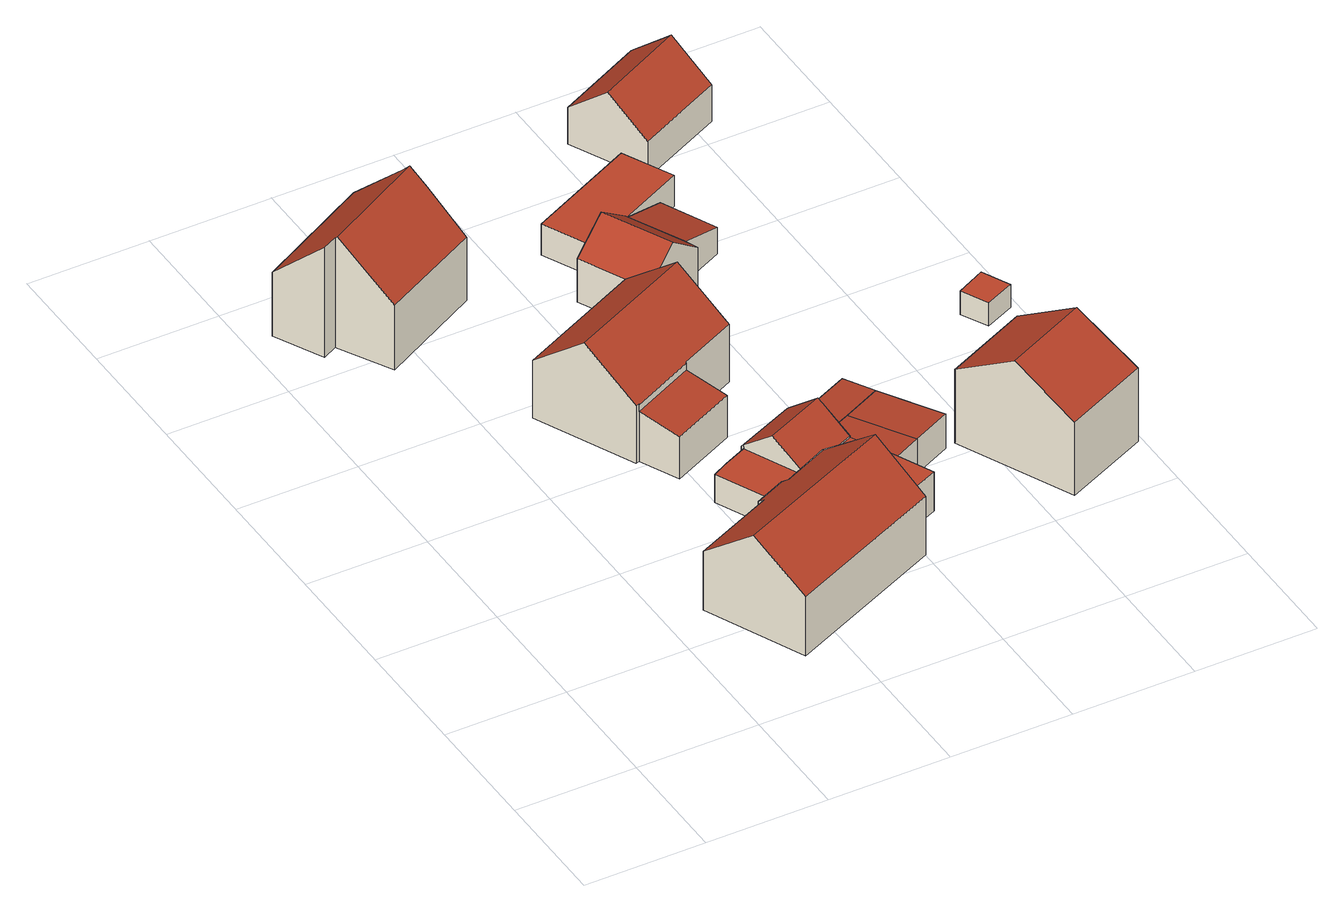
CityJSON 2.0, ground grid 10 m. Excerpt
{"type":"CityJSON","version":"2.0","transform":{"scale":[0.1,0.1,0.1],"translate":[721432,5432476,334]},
"CityObjects":{
"building1":{"type":"Building","attributes":{"Gemeindeschluessel":"09375199","HoeheDach":"347.707","HoeheGrund":"338.860","Methode":"2000","NiedrigsteTraufeDesGebaeudes":"343.805","Geometrietyp2DReferenz":"3000","measuredHeight":8.85,"function":"31001_1000","roofType":"3100","storeysAboveGround":1},"address":[{"Country":"Germany","Locality":"Sinzing","ThoroughfareName":"Akazienweg 6"}],"geometry":[{"type":"Solid","lod":"2","boundaries":[[[[0,1,2,3,4,5,6,7]],[[4,8,9,5]],[[2,10,11,3]],[[10,12,13,14,15,9,8,11]],[[16,17,15,14]],[[8,4,3,11]],[[0,13,12,1]],[[6,5,9,15,17]],[[6,17,16,7]],[[10,2,1,12]],[[0,7,16,14,13]]]],"semantics":{"surfaces":[{"type":"GroundSurface","Flaeche":"132.423","Z_MAX":"0.000","Z_MAX_ASL":"338.860","Z_MIN":"0.000","Z_MIN_ASL":"338.860"},{"type":"WallSurface","Flaeche":"22.702","Z_MAX":"5.345","Z_MAX_ASL":"344.205","Z_MIN":"0.000","Z_MIN_ASL":"338.860"},{"type":"WallSurface","Flaeche":"14.270","Z_MAX":"4.958","Z_MAX_ASL":"343.818","Z_MIN":"0.000","Z_MIN_ASL":"338.860"},{"type":"RoofSurface","Dachneigung":"52.136","Dachorientierung":"335.824","Flaeche":"84.674","Z_MAX":"8.847","Z_MAX_ASL":"347.707","Z_MIN":"4.945","Z_MIN_ASL":"343.805"},{"type":"RoofSurface","Dachneigung":"52.130","Dachorientierung":"155.821","Flaeche":"83.065","Z_MAX":"8.847","Z_MAX_ASL":"347.707","Z_MIN":"5.325","Z_MIN_ASL":"344.185"},{"type":"WallSurface","Flaeche":"2.563","Z_MAX":"5.345","Z_MAX_ASL":"344.205","Z_MIN":"0.000","Z_MIN_ASL":"338.860"},{"type":"WallSurface","Flaeche":"39.314","Z_MAX":"5.341","Z_MAX_ASL":"344.201","Z_MIN":"0.000","Z_MIN_ASL":"338.860"},{"type":"WallSurface","Flaeche":"64.081","Z_MAX":"8.847","Z_MAX_ASL":"347.707","Z_MIN":"0.000","Z_MIN_ASL":"338.860"},{"type":"WallSurface","Flaeche":"77.237","Z_MAX":"5.333","Z_MAX_ASL":"344.193","Z_MIN":"0.000","Z_MIN_ASL":"338.860"},{"type":"WallSurface","Flaeche":"2.557","Z_MAX":"5.332","Z_MAX_ASL":"344.192","Z_MIN":"0.000","Z_MIN_ASL":"338.860"},{"type":"WallSurface","Flaeche":"64.034","Z_MAX":"8.847","Z_MAX_ASL":"347.707","Z_MIN":"0.000","Z_MIN_ASL":"338.860"}],"values":[[0,1,2,3,4,5,6,7,8,9,10]]}}]},
"building2":{"type":"Building","attributes":{"Gemeindeschluessel":"09375199","HoeheDach":"348.000","HoeheGrund":"337.880","Methode":"2000","NiedrigsteTraufeDesGebaeudes":"340.283","Geometrietyp2DReferenz":"3000","measuredHeight":10.12,"function":"31001_1000","roofType":"3100"},"address":[{"Country":"Germany","Locality":"Sinzing","ThoroughfareName":"Akazienweg 10"}],"geometry":[{"type":"Solid","lod":"2","boundaries":[[[[18,19,20,21]],[[22,23,24,25]],[[26,27,28,29]],[[30,28,27,31,20,19]],[[26,29,32,33,34]],[[29,28,30,35]],[[22,21,20,31,23]],[[36,37,35,38]],[[18,21,22,25,39,40,41,42,36,38]],[[18,38,35,30,19]],[[41,40,43,44,34]],[[25,24,45,39]],[[35,37,32,29]],[[36,42,33,32,37]],[[43,45,24,23,31,27,44]],[[39,45,43,40]],[[41,34,33,42]],[[34,44,27,26]]]],"semantics":{"surfaces":[{"type":"WallSurface","Flaeche":"55.094","Z_MAX":"5.817","Z_MAX_ASL":"343.697","Z_MIN":"-0.000","Z_MIN_ASL":"337.880"},{"type":"WallSurface","Flaeche":"13.179","Z_MAX":"9.889","Z_MAX_ASL":"347.769","Z_MIN":"-0.000","Z_MIN_ASL":"337.880"},{"type":"WallSurface","Flaeche":"2.720","Z_MAX":"10.120","Z_MAX_ASL":"348.000","Z_MIN":"3.001","Z_MIN_ASL":"340.881"},{"type":"RoofSurface","Dachneigung":"47.462","Dachorientierung":"154.141","Flaeche":"61.731","Z_MAX":"10.120","Z_MAX_ASL":"348.000","Z_MIN":"5.720","Z_MIN_ASL":"343.600"},{"type":"RoofSurface","Dachneigung":"47.262","Dachorientierung":"334.142","Flaeche":"3.390","Z_MAX":"3.374","Z_MAX_ASL":"341.254","Z_MIN":"2.420","Z_MIN_ASL":"340.300"},{"type":"WallSurface","Flaeche":"6.705","Z_MAX":"9.750","Z_MAX_ASL":"347.630","Z_MIN":"2.403","Z_MIN_ASL":"340.283"},{"type":"WallSurface","Flaeche":"39.892","Z_MAX":"10.120","Z_MAX_ASL":"348.000","Z_MIN":"-0.000","Z_MIN_ASL":"337.880"},{"type":"WallSurface","Flaeche":"5.794","Z_MAX":"2.414","Z_MAX_ASL":"340.294","Z_MIN":"-0.000","Z_MIN_ASL":"337.880"},{"type":"GroundSurface","Flaeche":"102.029","Z_MAX":"-0.000","Z_MAX_ASL":"337.880","Z_MIN":"-0.000","Z_MIN_ASL":"337.880"},{"type":"WallSurface","Flaeche":"24.235","Z_MAX":"8.786","Z_MAX_ASL":"346.666","Z_MIN":"-0.000","Z_MIN_ASL":"337.880"},{"type":"WallSurface","Flaeche":"31.539","Z_MAX":"9.546","Z_MAX_ASL":"347.426","Z_MIN":"-0.000","Z_MIN_ASL":"337.880"},{"type":"WallSurface","Flaeche":"35.165","Z_MAX":"9.887","Z_MAX_ASL":"347.767","Z_MIN":"-0.000","Z_MIN_ASL":"337.880"},{"type":"RoofSurface","Dachneigung":"47.264","Dachorientierung":"154.142","Flaeche":"3.426","Z_MAX":"3.374","Z_MAX_ASL":"341.254","Z_MIN":"2.403","Z_MIN_ASL":"340.283"},{"type":"WallSurface","Flaeche":"5.998","Z_MAX":"3.374","Z_MAX_ASL":"341.254","Z_MIN":"-0.000","Z_MIN_ASL":"337.880"},{"type":"RoofSurface","Dachneigung":"47.462","Dachorientierung":"334.141","Flaeche":"69.945","Z_MAX":"10.120","Z_MAX_ASL":"348.000","Z_MIN":"5.766","Z_MIN_ASL":"343.646"},{"type":"WallSurface","Flaeche":"62.793","Z_MAX":"5.766","Z_MAX_ASL":"343.646","Z_MIN":"-0.000","Z_MIN_ASL":"337.880"},{"type":"WallSurface","Flaeche":"5.870","Z_MAX":"2.423","Z_MAX_ASL":"340.303","Z_MIN":"-0.000","Z_MIN_ASL":"337.880"},{"type":"WallSurface","Flaeche":"4.456","Z_MAX":"10.120","Z_MAX_ASL":"348.000","Z_MIN":"2.423","Z_MIN_ASL":"340.303"}],"values":[[0,1,2,3,4,5,6,7,8,9,10,11,12,13,14,15,16,17]]}}]},
"building3":{"type":"Building","attributes":{"Gemeindeschluessel":"09375199","HoeheDach":"341.500","HoeheGrund":"338.995","Methode":"2000","NiedrigsteTraufeDesGebaeudes":"341.500","Geometrietyp2DReferenz":"3000","measuredHeight":2.5,"function":"31001_2000","roofType":"1000","storeysAboveGround":1},"geometry":[{"type":"Solid","lod":"2","boundaries":[[[[46,47,48,49]],[[50,51,52,53]],[[53,52,47,46]],[[54,48,47,52,51,55]],[[49,48,54,56]],[[56,54,55,57]],[[57,50,53,46,49,56]],[[57,55,51,50]]]],"semantics":{"surfaces":[{"type":"WallSurface","Flaeche":"5.425","Z_MAX":"2.505","Z_MAX_ASL":"341.500","Z_MIN":"0.005","Z_MIN_ASL":"339.000"},{"type":"WallSurface","Flaeche":"5.458","Z_MAX":"2.505","Z_MAX_ASL":"341.500","Z_MIN":"0.005","Z_MIN_ASL":"339.000"},{"type":"WallSurface","Flaeche":"12.607","Z_MAX":"2.505","Z_MAX_ASL":"341.500","Z_MIN":"0.005","Z_MIN_ASL":"339.000"},{"type":"RoofSurface","Dachneigung":"90.000","Dachorientierung":"-1.000","Flaeche":"18.363","Z_MAX":"2.505","Z_MAX_ASL":"341.500","Z_MIN":"2.505","Z_MIN_ASL":"341.500"},{"type":"WallSurface","Flaeche":"3.669","Z_MAX":"2.505","Z_MAX_ASL":"341.500","Z_MIN":"0.005","Z_MIN_ASL":"339.000"},{"type":"WallSurface","Flaeche":"12.594","Z_MAX":"2.505","Z_MAX_ASL":"341.500","Z_MIN":"0.005","Z_MIN_ASL":"339.000"},{"type":"GroundSurface","Flaeche":"18.363","Z_MAX":"0.005","Z_MAX_ASL":"339.000","Z_MIN":"0.005","Z_MIN_ASL":"339.000"}],"values":[[0,1,2,3,4,5,6,4]]}}]},
"building4":{"type":"Building","attributes":{"Gemeindeschluessel":"09375199","HoeheDach":"347.620","HoeheGrund":"338.780","Methode":"2000","NiedrigsteTraufeDesGebaeudes":"342.570","Geometrietyp2DReferenz":"3000","measuredHeight":8.84,"function":"31001_1000","roofType":"3100"},"address":[{"Country":"Germany","Locality":"Sinzing","ThoroughfareName":"Akazienweg 8"}],"geometry":[{"type":"Solid","lod":"2","boundaries":[[[[58,59,60,61]],[[62,63,64,65,66]],[[67,68,64,63]],[[64,68,60,59,69,70,71,65]],[[72,70,69,73]],[[72,74,75,71,70]],[[76,77,58,61]],[[65,71,75,66]],[[67,78,76,61,60,68]],[[62,66,75,74]],[[79,77,76,78]],[[79,78,67,63,62,74,72,73]],[[79,73,69,59,58,77]]]],"semantics":{"surfaces":[{"type":"WallSurface","Flaeche":"3.830","Z_MAX":"5.160","Z_MAX_ASL":"343.940","Z_MIN":"4.510","Z_MIN_ASL":"343.290"},{"type":"WallSurface","Flaeche":"63.304","Z_MAX":"8.840","Z_MAX_ASL":"347.620","Z_MIN":"0.000","Z_MIN_ASL":"338.780"},{"type":"WallSurface","Flaeche":"1.303","Z_MAX":"5.196","Z_MAX_ASL":"343.976","Z_MIN":"0.000","Z_MIN_ASL":"338.780"},{"type":"RoofSurface","Dachneigung":"51.069","Dachorientierung":"157.004","Flaeche":"66.939","Z_MAX":"8.840","Z_MAX_ASL":"347.620","Z_MIN":"5.160","Z_MIN_ASL":"343.940"},{"type":"WallSurface","Flaeche":"27.896","Z_MAX":"5.209","Z_MAX_ASL":"343.989","Z_MIN":"0.000","Z_MIN_ASL":"338.780"},{"type":"WallSurface","Flaeche":"63.208","Z_MAX":"8.840","Z_MAX_ASL":"347.620","Z_MIN":"0.000","Z_MIN_ASL":"338.780"},{"type":"RoofSurface","Dachneigung":"78.507","Dachorientierung":"156.960","Flaeche":"21.284","Z_MAX":"4.510","Z_MAX_ASL":"343.290","Z_MIN":"3.790","Z_MIN_ASL":"342.570"},{"type":"RoofSurface","Dachneigung":"51.069","Dachorientierung":"337.004","Flaeche":"66.581","Z_MAX":"8.840","Z_MAX_ASL":"347.620","Z_MIN":"5.200","Z_MIN_ASL":"343.980"},{"type":"WallSurface","Flaeche":"14.938","Z_MAX":"5.196","Z_MAX_ASL":"343.976","Z_MIN":"0.000","Z_MIN_ASL":"338.780"},{"type":"WallSurface","Flaeche":"59.770","Z_MAX":"5.200","Z_MAX_ASL":"343.980","Z_MIN":"0.000","Z_MIN_ASL":"338.780"},{"type":"WallSurface","Flaeche":"22.331","Z_MAX":"3.791","Z_MAX_ASL":"342.571","Z_MIN":"0.000","Z_MIN_ASL":"338.780"},{"type":"GroundSurface","Flaeche":"124.723","Z_MAX":"0.000","Z_MAX_ASL":"338.780","Z_MIN":"0.000","Z_MIN_ASL":"338.780"},{"type":"WallSurface","Flaeche":"14.948","Z_MAX":"5.203","Z_MAX_ASL":"343.983","Z_MIN":"0.000","Z_MIN_ASL":"338.780"}],"values":[[0,1,2,3,4,5,6,7,8,9,10,11,12]]}}]},
"building5":{"type":"Building","attributes":{"Gemeindeschluessel":"09375199","HoeheDach":"343.837","HoeheGrund":"338.880","Methode":"1000","NiedrigsteTraufeDesGebaeudes":"341.571","Geometrietyp2DReferenz":"3000","measuredHeight":4.96,"function":"31001_2000","roofType":"3100","storeysAboveGround":1},"geometry":[{"type":"Solid","lod":"2","boundaries":[[[[80,81,82,83]],[[84,85,86,87]],[[88,89,90,91,92]],[[92,91,93,94]],[[95,96,85,84]],[[87,86,89,88]],[[83,82,97,96,95]],[[94,93,81,80]],[[96,97,90,89,86,85]],[[88,92,94,80,83,95,84,87]],[[82,81,93,91,90,97]]]],"semantics":{"surfaces":[{"type":"WallSurface","Flaeche":"0.702","Z_MAX":"2.901","Z_MAX_ASL":"341.781","Z_MIN":"0.000","Z_MIN_ASL":"338.880"},{"type":"WallSurface","Flaeche":"14.801","Z_MAX":"2.694","Z_MAX_ASL":"341.574","Z_MIN":"0.000","Z_MIN_ASL":"338.880"},{"type":"WallSurface","Flaeche":"11.992","Z_MAX":"4.957","Z_MAX_ASL":"343.837","Z_MIN":"0.000","Z_MIN_ASL":"338.880"},{"type":"WallSurface","Flaeche":"8.672","Z_MAX":"4.632","Z_MAX_ASL":"343.512","Z_MIN":"0.000","Z_MIN_ASL":"338.880"},{"type":"WallSurface","Flaeche":"0.663","Z_MAX":"2.889","Z_MAX_ASL":"341.769","Z_MIN":"0.000","Z_MIN_ASL":"338.880"},{"type":"WallSurface","Flaeche":"0.473","Z_MAX":"2.834","Z_MAX_ASL":"341.714","Z_MIN":"0.000","Z_MIN_ASL":"338.880"},{"type":"WallSurface","Flaeche":"19.756","Z_MAX":"4.957","Z_MAX_ASL":"343.837","Z_MIN":"0.000","Z_MIN_ASL":"338.880"},{"type":"WallSurface","Flaeche":"14.759","Z_MAX":"2.695","Z_MAX_ASL":"341.575","Z_MIN":"0.000","Z_MIN_ASL":"338.880"},{"type":"RoofSurface","Dachneigung":"50.659","Dachorientierung":"335.950","Flaeche":"19.595","Z_MAX":"4.957","Z_MAX_ASL":"343.837","Z_MIN":"2.694","Z_MIN_ASL":"341.574"},{"type":"GroundSurface","Flaeche":"30.312","Z_MAX":"0.000","Z_MAX_ASL":"338.880","Z_MIN":"0.000","Z_MIN_ASL":"338.880"},{"type":"RoofSurface","Dachneigung":"50.663","Dachorientierung":"155.952","Flaeche":"19.599","Z_MAX":"4.957","Z_MAX_ASL":"343.837","Z_MIN":"2.691","Z_MIN_ASL":"341.571"}],"values":[[0,1,2,3,4,5,6,7,8,9,10]]}}]},
"building6":{"type":"Building","attributes":{"Gemeindeschluessel":"09375199","HoeheDach":"341.798","HoeheGrund":"338.325","Methode":"2000","NiedrigsteTraufeDesGebaeudes":"341.502","Geometrietyp2DReferenz":"3000","measuredHeight":3.47,"function":"31001_2000","roofType":"1000","storeysAboveGround":1},"geometry":[{"type":"Solid","lod":"2","boundaries":[[[[98,99,100,101,102,103]],[[104,103,102,105]],[[106,101,100,107]],[[108,98,103,104]],[[107,100,99,109]],[[105,102,101,106]],[[104,105,106,107,109,108]],[[109,99,98,108]]]],"semantics":{"surfaces":[{"type":"RoofSurface","Dachneigung":"87.709","Dachorientierung":"335.957","Flaeche":"37.874","Z_MAX":"3.473","Z_MAX_ASL":"341.798","Z_MIN":"3.177","Z_MIN_ASL":"341.502"},{"type":"WallSurface","Flaeche":"16.116","Z_MAX":"3.177","Z_MAX_ASL":"341.502","Z_MIN":"0.005","Z_MIN_ASL":"338.330"},{"type":"WallSurface","Flaeche":"12.507","Z_MAX":"3.473","Z_MAX_ASL":"341.798","Z_MIN":"0.005","Z_MIN_ASL":"338.330"},{"type":"WallSurface","Flaeche":"4.513","Z_MAX":"3.233","Z_MAX_ASL":"341.558","Z_MIN":"0.005","Z_MIN_ASL":"338.330"},{"type":"WallSurface","Flaeche":"17.452","Z_MAX":"3.473","Z_MAX_ASL":"341.798","Z_MIN":"0.005","Z_MIN_ASL":"338.330"},{"type":"WallSurface","Flaeche":"12.097","Z_MAX":"3.326","Z_MAX_ASL":"341.651","Z_MIN":"0.005","Z_MIN_ASL":"338.330"},{"type":"GroundSurface","Flaeche":"37.843","Z_MAX":"0.005","Z_MAX_ASL":"338.330","Z_MIN":"0.005","Z_MIN_ASL":"338.330"},{"type":"WallSurface","Flaeche":"20.040","Z_MAX":"3.473","Z_MAX_ASL":"341.798","Z_MIN":"0.005","Z_MIN_ASL":"338.330"}],"values":[[0,1,2,3,4,5,6,7]]}}]},
"building7":{"type":"Building","attributes":{"Gemeindeschluessel":"09375199","HoeheDach":"341.109","HoeheGrund":"338.240","Methode":"1000","NiedrigsteTraufeDesGebaeudes":"340.503","Geometrietyp2DReferenz":"3000","measuredHeight":2.87,"function":"31001_2000","roofType":"1000"},"geometry":[{"type":"Solid","lod":"2","boundaries":[[[[110,111,112,113]],[[113,112,114,115]],[[116,117,118,119]],[[116,119,110,113,115]],[[114,112,111,118,117]],[[115,114,117,116]],[[119,118,111,110]]]],"semantics":{"surfaces":[{"type":"WallSurface","Flaeche":"8.539","Z_MAX":"2.869","Z_MAX_ASL":"341.109","Z_MIN":"0.000","Z_MIN_ASL":"338.240"},{"type":"WallSurface","Flaeche":"9.998","Z_MAX":"2.869","Z_MAX_ASL":"341.109","Z_MIN":"0.000","Z_MIN_ASL":"338.240"},{"type":"WallSurface","Flaeche":"6.588","Z_MAX":"2.266","Z_MAX_ASL":"340.506","Z_MIN":"0.000","Z_MIN_ASL":"338.240"},{"type":"GroundSurface","Flaeche":"17.938","Z_MAX":"0.000","Z_MAX_ASL":"338.240","Z_MIN":"0.000","Z_MIN_ASL":"338.240"},{"type":"RoofSurface","Dachneigung":"84.322","Dachorientierung":"334.819","Flaeche":"18.026","Z_MAX":"2.869","Z_MAX_ASL":"341.109","Z_MIN":"2.263","Z_MIN_ASL":"340.503"},{"type":"WallSurface","Flaeche":"5.639","Z_MAX":"2.499","Z_MAX_ASL":"340.739","Z_MIN":"0.000","Z_MIN_ASL":"338.240"},{"type":"WallSurface","Flaeche":"15.576","Z_MAX":"2.869","Z_MAX_ASL":"341.109","Z_MIN":"0.000","Z_MIN_ASL":"338.240"}],"values":[[0,1,2,3,4,5,6]]}}]},
"building8":{"type":"Building","attributes":{"Gemeindeschluessel":"09375199","HoeheDach":"340.462","HoeheGrund":"338.140","Methode":"1000","NiedrigsteTraufeDesGebaeudes":"340.160","Geometrietyp2DReferenz":"3000","measuredHeight":2.32,"function":"31001_2000","roofType":"1000"},"geometry":[{"type":"Solid","lod":"2","boundaries":[[[[120,121,118,122]],[[123,124,120,122,125]],[[122,118,117,125]],[[117,118,121,126,127]],[[124,126,121,120]],[[123,127,126,124]],[[125,117,127,123]]]],"semantics":{"surfaces":[{"type":"WallSurface","Flaeche":"8.313","Z_MAX":"2.321","Z_MAX_ASL":"340.461","Z_MIN":"0.000","Z_MIN_ASL":"338.140"},{"type":"GroundSurface","Flaeche":"19.332","Z_MAX":"0.000","Z_MAX_ASL":"338.140","Z_MIN":"0.000","Z_MIN_ASL":"338.140"},{"type":"WallSurface","Flaeche":"6.754","Z_MAX":"2.322","Z_MAX_ASL":"340.462","Z_MIN":"0.000","Z_MIN_ASL":"338.140"},{"type":"RoofSurface","Dachneigung":"84.229","Dachorientierung":"335.552","Flaeche":"19.430","Z_MAX":"2.322","Z_MAX_ASL":"340.462","Z_MIN":"2.020","Z_MIN_ASL":"340.160"},{"type":"WallSurface","Flaeche":"6.425","Z_MAX":"2.319","Z_MAX_ASL":"340.459","Z_MIN":"0.000","Z_MIN_ASL":"338.140"},{"type":"WallSurface","Flaeche":"13.138","Z_MAX":"2.020","Z_MAX_ASL":"340.160","Z_MIN":"0.000","Z_MIN_ASL":"338.140"},{"type":"WallSurface","Flaeche":"6.484","Z_MAX":"2.322","Z_MAX_ASL":"340.462","Z_MIN":"0.000","Z_MIN_ASL":"338.140"}],"values":[[0,1,2,3,4,5,6]]}}]},
"building9":{"type":"Building","attributes":{"Gemeindeschluessel":"09375199","HoeheDach":"341.095","HoeheGrund":"338.011","Methode":"2000","NiedrigsteTraufeDesGebaeudes":"340.505","Geometrietyp2DReferenz":"3000","measuredHeight":3.08,"function":"31001_2000","roofType":"1000"},"geometry":[{"type":"Solid","lod":"2","boundaries":[[[[128,111,118,129]],[[130,121,131,132]],[[129,130,132,128]],[[132,131,111,128]],[[111,131,121,118]],[[129,118,121,130]]]],"semantics":{"surfaces":[{"type":"WallSurface","Flaeche":"16.922","Z_MAX":"3.084","Z_MAX_ASL":"341.095","Z_MIN":"-0.001","Z_MIN_ASL":"338.010"},{"type":"WallSurface","Flaeche":"16.842","Z_MAX":"3.082","Z_MAX_ASL":"341.093","Z_MIN":"-0.001","Z_MIN_ASL":"338.010"},{"type":"GroundSurface","Flaeche":"21.565","Z_MAX":"-0.001","Z_MAX_ASL":"338.010","Z_MIN":"-0.001","Z_MIN_ASL":"338.010"},{"type":"WallSurface","Flaeche":"10.941","Z_MAX":"3.084","Z_MAX_ASL":"341.095","Z_MIN":"-0.001","Z_MIN_ASL":"338.010"},{"type":"RoofSurface","Dachneigung":"84.439","Dachorientierung":"335.225","Flaeche":"21.667","Z_MAX":"3.084","Z_MAX_ASL":"341.095","Z_MIN":"2.494","Z_MIN_ASL":"340.505"},{"type":"WallSurface","Flaeche":"8.930","Z_MAX":"2.494","Z_MAX_ASL":"340.505","Z_MIN":"-0.001","Z_MIN_ASL":"338.010"}],"values":[[0,1,2,3,4,5]]}}]},
"building10":{"type":"Building","attributes":{"Gemeindeschluessel":"09375199","HoeheDach":"343.915","HoeheGrund":"337.740","Methode":"1000","NiedrigsteTraufeDesGebaeudes":"341.597","Geometrietyp2DReferenz":"3000","measuredHeight":6.17,"function":"31001_2000","roofType":"3100"},"geometry":[{"type":"Solid","lod":"2","boundaries":[[[[133,134,135,136]],[[137,138,139,140]],[[141,142,137,140,143]],[[142,144,138,137]],[[143,133,136,141]],[[134,139,138,144,135]],[[141,136,135,144,142]],[[140,139,134,133,143]]]],"semantics":{"surfaces":[{"type":"RoofSurface","Dachneigung":"52.320","Dachorientierung":"244.576","Flaeche":"23.691","Z_MAX":"6.175","Z_MAX_ASL":"343.915","Z_MIN":"3.860","Z_MIN_ASL":"341.600"},{"type":"WallSurface","Flaeche":"4.910","Z_MAX":"3.857","Z_MAX_ASL":"341.597","Z_MIN":"0.000","Z_MIN_ASL":"337.740"},{"type":"GroundSurface","Flaeche":"37.488","Z_MAX":"0.000","Z_MAX_ASL":"337.740","Z_MIN":"0.000","Z_MIN_ASL":"337.740"},{"type":"WallSurface","Flaeche":"19.224","Z_MAX":"3.867","Z_MAX_ASL":"341.607","Z_MIN":"0.000","Z_MIN_ASL":"337.740"},{"type":"WallSurface","Flaeche":"24.148","Z_MAX":"3.860","Z_MAX_ASL":"341.600","Z_MIN":"0.000","Z_MIN_ASL":"337.740"},{"type":"RoofSurface","Dachneigung":"52.330","Dachorientierung":"64.578","Flaeche":"23.676","Z_MAX":"6.175","Z_MAX_ASL":"343.915","Z_MIN":"3.857","Z_MIN_ASL":"341.597"},{"type":"WallSurface","Flaeche":"30.050","Z_MAX":"6.175","Z_MAX_ASL":"343.915","Z_MIN":"0.000","Z_MIN_ASL":"337.740"},{"type":"WallSurface","Flaeche":"30.098","Z_MAX":"6.175","Z_MAX_ASL":"343.915","Z_MIN":"0.000","Z_MIN_ASL":"337.740"}],"values":[[0,1,2,3,4,5,6,7]]}}]},
"building11":{"type":"Building","attributes":{"Gemeindeschluessel":"09375199","HoeheDach":"340.425","HoeheGrund":"337.590","Methode":"1000","NiedrigsteTraufeDesGebaeudes":"340.425","Geometrietyp2DReferenz":"3000","measuredHeight":2.83,"function":"31001_2000","roofType":"1000"},"geometry":[{"type":"Solid","lod":"2","boundaries":[[[[145,146,147,148]],[[145,148,149,150]],[[149,151,152,150]],[[152,151,147,146]],[[150,152,146,145]],[[148,147,151,149]]]],"semantics":{"surfaces":[{"type":"WallSurface","Flaeche":"28.179","Z_MAX":"2.835","Z_MAX_ASL":"340.425","Z_MIN":"0.000","Z_MIN_ASL":"337.590"},{"type":"GroundSurface","Flaeche":"45.222","Z_MAX":"0.000","Z_MAX_ASL":"337.590","Z_MIN":"0.000","Z_MIN_ASL":"337.590"},{"type":"WallSurface","Flaeche":"28.016","Z_MAX":"2.835","Z_MAX_ASL":"340.425","Z_MIN":"0.000","Z_MIN_ASL":"337.590"},{"type":"RoofSurface","Dachneigung":"90.000","Dachorientierung":"-1.000","Flaeche":"45.222","Z_MAX":"2.835","Z_MAX_ASL":"340.425","Z_MIN":"2.835","Z_MIN_ASL":"340.425"},{"type":"WallSurface","Flaeche":"12.924","Z_MAX":"2.835","Z_MAX_ASL":"340.425","Z_MIN":"0.000","Z_MIN_ASL":"337.590"},{"type":"WallSurface","Flaeche":"12.949","Z_MAX":"2.835","Z_MAX_ASL":"340.425","Z_MIN":"0.000","Z_MIN_ASL":"337.590"}],"values":[[0,1,2,3,4,5]]}}]},
"building12":{"type":"Building","attributes":{"Gemeindeschluessel":"09375199","HoeheDach":"341.393","HoeheGrund":"337.680","Methode":"1000","NiedrigsteTraufeDesGebaeudes":"340.066","Geometrietyp2DReferenz":"3000","measuredHeight":3.71,"function":"31001_2000","roofType":"2100"},"geometry":[{"type":"Solid","lod":"2","boundaries":[[[[137,153,154,142]],[[142,154,155,156]],[[156,155,157,158]],[[158,157,153,137]],[[153,157,155,154]],[[142,156,158,137]]]],"semantics":{"surfaces":[{"type":"WallSurface","Flaeche":"18.483","Z_MAX":"3.713","Z_MAX_ASL":"341.393","Z_MIN":"0.000","Z_MIN_ASL":"337.680"},{"type":"WallSurface","Flaeche":"13.048","Z_MAX":"3.713","Z_MAX_ASL":"341.393","Z_MIN":"0.000","Z_MIN_ASL":"337.680"},{"type":"WallSurface","Flaeche":"11.879","Z_MAX":"2.386","Z_MAX_ASL":"340.066","Z_MIN":"0.000","Z_MIN_ASL":"337.680"},{"type":"WallSurface","Flaeche":"13.047","Z_MAX":"3.713","Z_MAX_ASL":"341.393","Z_MIN":"0.000","Z_MIN_ASL":"337.680"},{"type":"RoofSurface","Dachneigung":"72.769","Dachorientierung":"64.426","Flaeche":"22.301","Z_MAX":"3.713","Z_MAX_ASL":"341.393","Z_MIN":"2.386","Z_MIN_ASL":"340.066"},{"type":"GroundSurface","Flaeche":"21.300","Z_MAX":"0.000","Z_MAX_ASL":"337.680","Z_MIN":"0.000","Z_MIN_ASL":"337.680"}],"values":[[0,1,2,3,4,5]]}}]},
"building13":{"type":"Building","attributes":{"Gemeindeschluessel":"09375199","HoeheDach":"347.199","HoeheGrund":"337.540","Methode":"1000","NiedrigsteTraufeDesGebaeudes":"344.100","Geometrietyp2DReferenz":"3000","measuredHeight":9.66,"function":"31001_1000","roofType":"3100"},"address":[{"Country":"Germany","Locality":"Sinzing","ThoroughfareName":"Akazienweg 4"}],"geometry":[{"type":"Solid","lod":"2","boundaries":[[[[159,160,161,162]],[[163,164,165,166]],[[165,164,167,168]],[[162,163,166,159]],[[162,161,167,164,163]],[[166,165,168,160,159]],[[168,167,161,160]]]],"semantics":{"surfaces":[{"type":"WallSurface","Flaeche":"50.119","Z_MAX":"6.560","Z_MAX_ASL":"344.100","Z_MIN":"-0.000","Z_MIN_ASL":"337.540"},{"type":"WallSurface","Flaeche":"50.471","Z_MAX":"6.560","Z_MAX_ASL":"344.100","Z_MIN":"-0.000","Z_MIN_ASL":"337.540"},{"type":"RoofSurface","Dachneigung":"59.534","Dachorientierung":"157.535","Flaeche":"46.948","Z_MAX":"9.659","Z_MAX_ASL":"347.199","Z_MIN":"6.560","Z_MIN_ASL":"344.100"},{"type":"GroundSurface","Flaeche":"80.789","Z_MAX":"-0.000","Z_MAX_ASL":"337.540","Z_MIN":"-0.000","Z_MIN_ASL":"337.540"},{"type":"WallSurface","Flaeche":"85.456","Z_MAX":"9.659","Z_MAX_ASL":"347.199","Z_MIN":"-0.000","Z_MIN_ASL":"337.540"},{"type":"WallSurface","Flaeche":"85.451","Z_MAX":"9.659","Z_MAX_ASL":"347.199","Z_MIN":"-0.000","Z_MIN_ASL":"337.540"},{"type":"RoofSurface","Dachneigung":"59.535","Dachorientierung":"337.534","Flaeche":"46.782","Z_MAX":"9.659","Z_MAX_ASL":"347.199","Z_MIN":"6.560","Z_MIN_ASL":"344.100"}],"values":[[0,1,2,3,4,5,6]]}}]},
"building14":{"type":"Building","attributes":{"Gemeindeschluessel":"09375199","HoeheDach":"339.701","HoeheGrund":"337.590","Methode":"3100","NiedrigsteTraufeDesGebaeudes":"339.701","Geometrietyp2DReferenz":"3000","measuredHeight":2.11,"function":"31001_2000","roofType":"1000"},"geometry":[{"type":"Solid","lod":"2","boundaries":[[[[169,170,171,172]],[[173,174,172,171]],[[175,176,170,169]],[[174,173,176,175]],[[174,175,169,172]],[[176,173,171,170]]]],"semantics":{"surfaces":[{"type":"GroundSurface","Flaeche":"6.694","Z_MAX":"0.000","Z_MAX_ASL":"337.590","Z_MIN":"0.000","Z_MIN_ASL":"337.590"},{"type":"WallSurface","Flaeche":"5.279","Z_MAX":"2.111","Z_MAX_ASL":"339.701","Z_MIN":"0.000","Z_MIN_ASL":"337.590"},{"type":"WallSurface","Flaeche":"5.318","Z_MAX":"2.111","Z_MAX_ASL":"339.701","Z_MIN":"0.000","Z_MIN_ASL":"337.590"},{"type":"RoofSurface","Dachneigung":"90.000","Dachorientierung":"-1.000","Flaeche":"6.694","Z_MAX":"2.111","Z_MAX_ASL":"339.701","Z_MIN":"2.111","Z_MIN_ASL":"339.701"},{"type":"WallSurface","Flaeche":"5.639","Z_MAX":"2.111","Z_MAX_ASL":"339.701","Z_MIN":"0.000","Z_MIN_ASL":"337.590"},{"type":"WallSurface","Flaeche":"5.622","Z_MAX":"2.111","Z_MAX_ASL":"339.701","Z_MIN":"0.000","Z_MIN_ASL":"337.590"}],"values":[[0,1,2,3,4,5]]}}]},
"building15":{"type":"Building","attributes":{"Gemeindeschluessel":"09375199","HoeheDach":"341.104","HoeheGrund":"334.920","Methode":"1000","NiedrigsteTraufeDesGebaeudes":"338.189","Geometrietyp2DReferenz":"3000","measuredHeight":6.18,"function":"31001_2000","roofType":"3100"},"geometry":[{"type":"Solid","lod":"2","boundaries":[[[[177,178,179,180,181]],[[178,182,183,179]],[[181,180,184,185]],[[186,182,178,177]],[[185,184,183,182,186]],[[185,186,177,181]],[[179,183,184,180]]]],"semantics":{"surfaces":[{"type":"WallSurface","Flaeche":"32.994","Z_MAX":"6.184","Z_MAX_ASL":"341.104","Z_MIN":"0.000","Z_MIN_ASL":"334.920"},{"type":"RoofSurface","Dachneigung":"50.183","Dachorientierung":"154.294","Flaeche":"36.226","Z_MAX":"6.184","Z_MAX_ASL":"341.104","Z_MIN":"3.273","Z_MIN_ASL":"338.193"},{"type":"WallSurface","Flaeche":"26.075","Z_MAX":"3.280","Z_MAX_ASL":"338.200","Z_MIN":"0.000","Z_MIN_ASL":"334.920"},{"type":"WallSurface","Flaeche":"26.085","Z_MAX":"3.273","Z_MAX_ASL":"338.193","Z_MIN":"0.000","Z_MIN_ASL":"334.920"},{"type":"WallSurface","Flaeche":"33.038","Z_MAX":"6.184","Z_MAX_ASL":"341.104","Z_MIN":"0.000","Z_MIN_ASL":"334.920"},{"type":"GroundSurface","Flaeche":"55.620","Z_MAX":"0.000","Z_MAX_ASL":"334.920","Z_MIN":"0.000","Z_MIN_ASL":"334.920"},{"type":"RoofSurface","Dachneigung":"50.183","Dachorientierung":"334.293","Flaeche":"36.192","Z_MAX":"6.184","Z_MAX_ASL":"341.104","Z_MIN":"3.269","Z_MIN_ASL":"338.189"}],"values":[[0,1,2,3,4,5,6]]}}]}
},
"vertices":[
[106,90,49],[173,120,49],[171,125,49],[197,137,49],[200,132,49],[238,150,49],[275,67,49],[143,8,49],[200,132,102],[238,150,102],[171,125,98],[197,137,98],[173,120,102],[106,90,102],[124,49,137],[257,108,137],[143,8,102],[275,67,102],
[143,495,39],[143,495,96],[59,451,97],[59,451,39],[35,494,39],[35,494,138],[23,488,138],[23,488,39],[121,538,69],[121,538,140],[123,534,136],[123,534,73],[128,525,127],[36,492,140],[144,545,73],[140,554,63],[118,543,63],[128,525,63],[149,536,39],[149,536,63],[128,525,39],[3,528,39],[99,580,39],[118,543,39],[140,554,39],[99,580,96],[118,543,134],[3,528,96],
[228,163,50],[228,163,75],[208,154,75],[208,154,50],[187,200,50],[187,200,75],[207,209,75],[207,209,50],[195,148,75],[174,193,75],[195,148,50],[174,193,50],
[205,288,93],[205,288,99],[152,263,99],[152,263,93],[111,344,48],[149,262,48],[149,262,100],[130,303,136],[111,344,100],[152,263,48],[152,263,100],[205,288,100],[253,311,100],[234,352,136],[253,311,48],[205,288,48],[215,393,48],[215,393,100],[167,231,86],[220,256,86],[167,231,48],[220,256,48],
[229,161,49],[229,161,76],[228,163,78],[228,163,49],[206,211,49],[206,211,76],[256,233,76],[256,233,49],[257,232,49],[257,232,77],[267,208,98],[269,205,95],[269,205,49],[279,183,76],[279,183,49],[207,209,49],[207,209,78],[217,186,98],
[238,150,76],[263,95,78],[309,115,78],[295,149,77],[279,183,75],[233,162,75],[233,162,43],[279,183,43],[295,149,43],[309,115,43],[238,150,43],[263,95,43],
[322,162,42],[322,162,71],[295,149,71],[295,149,42],[279,183,67],[279,183,42],[269,205,42],[269,205,65],[296,217,65],[296,217,42],
[328,232,41],[328,232,65],[296,217,41],[257,232,41],[316,259,41],[269,205,41],[316,259,62],[257,232,62],
[322,162,40],[296,217,40],[328,232,40],[354,177,71],[354,177,40],
[239,401,76],[266,414,99],[239,470,99],[212,457,76],[288,438,37],[288,438,76],[293,426,76],[293,426,37],[212,457,37],[266,483,37],[239,401,37],[266,483,76],
[217,518,36],[217,518,64],[307,561,64],[307,561,36],[327,520,36],[237,477,36],[327,520,64],[237,477,64],
[288,438,74],[266,483,74],[305,501,61],[305,501,37],[326,456,61],[326,456,37],
[366,185,35],[366,185,101],[435,217,101],[435,217,35],[480,122,35],[480,122,101],[410,90,101],[410,90,35],[457,170,132],[388,138,132],
[453,289,36],[442,311,36],[466,323,36],[477,300,36],[466,323,57],[477,300,57],[453,289,57],[442,311,57],
[344,588,9],[344,588,42],[329,619,71],[314,650,42],[314,650,9],[416,622,42],[401,654,71],[386,685,42],[386,685,9],[416,622,9]
]}
